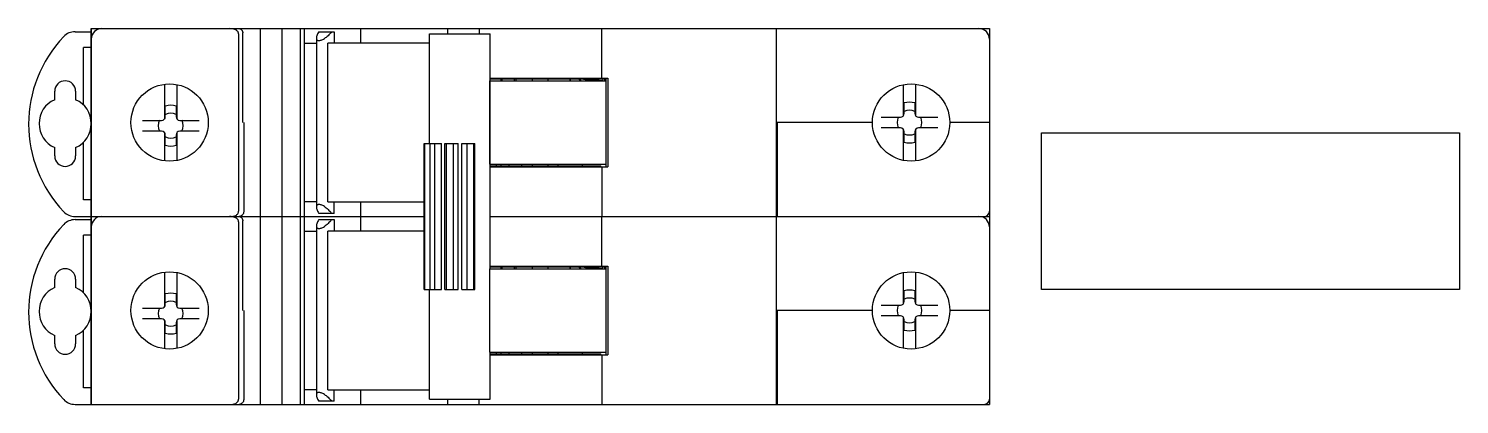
# Model space of a CAD drawing. Header units: millimetres. Extents: x -0.6 to 13.1, y -3.6 to 0.
import ezdxf

# ---------------------------------------------------------------- set-up
doc = ezdxf.new("R2010")
doc.units = ezdxf.units.MM
doc.header["$LTSCALE"] = 10

msp = doc.modelspace()

# ---------------------------------------------------------------- linework, layer by layer
at = {"color": 7, "lineweight": -3}
for p, q in [((-0.075, -0.731), (-0.075, -0.18)), ((-0.35, -0.681), (-0.35, -0.6)), ((-0.15, -0.6), (-0.15, -0.681)), ((-0.075, -1.64), (-0.075, -1.089)), ((-0.35, -1.22), (-0.35, -1.139)), ((-0.15, -1.139), (-0.15, -1.22))]:
    msp.add_line(p, q, dxfattribs=at)
at = {"color": 7}
for p, q in [((-0.075, -2.531), (-0.075, -1.98)), ((-0.35, -2.481), (-0.35, -2.4)), ((-0.15, -2.4), (-0.15, -2.481)), ((-0.35, -3.02), (-0.35, -2.939)), ((-0.15, -2.939), (-0.15, -3.02)), ((-0.075, -3.44), (-0.075, -2.889))]:
    msp.add_line(p, q, dxfattribs=at)
at = {"flags": 128}
msp.add_lwpolyline([(8.6, 0), (8.6, -3.6), (0, -3.6), (0, 0), (8.6, 0)], dxfattribs=at)
msp.add_lwpolyline([(13.1, -2.5), (9.1, -2.5), (9.1, -1), (13.1, -1)], close=True)
at = {"color": 7, "lineweight": -3}
for centre, radius, start, end in [((0.612, -0.915), 1.212, 136.1913, 223.8087), ((-0.155, -0.18), 0.15, 90, 135.9538), ((-0.25, -0.6), 0.1, 0, 180), ((-0.25, -0.91), 0.25, 113.5782, 246.4218), ((-0.25, -1.22), 0.1, 180, 0), ((-0.155, -1.65), 0.15, 224.0462, 270)]:
    msp.add_arc(centre, radius, start, end, dxfattribs=at)
at = {"color": 7}
for centre, radius, start, end in [((0.612, -2.715), 1.212, 136.1913, 223.8087), ((-0.155, -1.98), 0.15, 90, 135.9538), ((-0.25, -2.4), 0.1, 0, 180), ((-0.25, -2.71), 0.25, 113.5782, 246.4218), ((-0.25, -3.02), 0.1, 180, 0), ((-0.155, -3.45), 0.15, 224.0462, 270)]:
    msp.add_arc(centre, radius, start, end, dxfattribs=at)

# ---------------------------------------------------------------- next in the draw order: wipeouts: each hides what was drawn before it
msp.add_wipeout([(8.6, 0), (8.6, -3.6), (0, -3.6), (0, 0)])

# ---------------------------------------------------------------- next in the draw order: linework, layer by layer
msp.add_lwpolyline([(8.6, 0), (8.6, -3.6), (0, -3.6), (0, 0)], close=True)

# ---------------------------------------------------------------- next in the draw order: wipeouts: each hides what was drawn before it
msp.add_wipeout([(8.6, 0), (8.6, -3.6), (0, -3.6), (0, 0)])

# ---------------------------------------------------------------- next in the draw order: linework, layer by layer
at = {"color": 7, "lineweight": -3}
for p, q in [((0, 0), (0, -1.8)), ((0, 0), (8.6, 0)), ((1.616, 0), (1.616, -1.8)), ((1.824, 0), (1.824, -1.8)), ((2, 0), (2, -1.8)), ((2.04, 0), (2.04, -1.8)), ((3.41, 0), (3.41, -0.05)), ((3.714, 0), (3.714, -0.05)), ((4.886, 0), (4.886, -0.475)), ((6.56, -1.8), (6.56, 0)), ((8.6, 0), (8.6, -1.8)), ((-0.155, -0.03), (0, -0.03)), ((1.41, -0.05), (1.41, -1.75)), ((1.45, -0.9), (1.45, -0.04)), ((2.155, -0.09), (2.155, -1.71)), ((2.18, -0.03), (2.325, -0.03)), ((2.325, -0.03), (2.325, -0.14)), ((2.58, -0.14), (2.58, -0.01)), ((3.239, -0.05), (3.818, -0.05)), ((3.239, -1.1), (3.239, -0.05)), ((3.818, -2.3), (3.818, -0.05)), ((0, -0.18), (-0.075, -0.18)), ((2.04, -0.14), (2.155, -0.14)), ((2.265, -1.66), (2.265, -0.14)), ((3.239, -0.14), (2.265, -0.14)), ((0.701, -0.534), (0.701, -0.866)), ((0.821, -0.866), (0.821, -0.537)), ((3.817, -0.5), (4.927, -0.5)), ((3.817, -1.3), (3.817, -0.5)), ((3.818, -0.475), (4.945, -0.475)), ((4.86, -0.485), (3.818, -0.485)), ((3.922, -0.485), (3.922, -0.5)), ((3.935, -0.5), (3.935, -0.485)), ((4.048, -0.485), (4.048, -0.5)), ((4.07, -0.5), (4.07, -0.485)), ((4.225, -0.5), (4.225, -0.485)), ((4.375, -0.5), (4.375, -0.485)), ((4.588, -0.485), (4.579, -0.5)), ((4.671, -0.485), (4.688, -0.497)), ((4.688, -0.497), (4.694, -0.5)), ((4.721, -0.488), (4.718, -0.487)), ((4.742, -0.493), (4.721, -0.488)), ((4.757, -0.494), (4.737, -0.492)), ((4.765, -0.494), (4.742, -0.493)), ((4.757, -0.5), (4.757, -0.494)), ((4.86, -0.485), (4.86, -0.475)), ((4.897, -0.475), (4.897, -0.492)), ((4.918, -0.5), (4.919, -0.495)), ((4.919, -0.495), (4.919, -0.475)), ((4.927, -0.475), (4.927, -1.325)), ((4.945, -0.475), (4.945, -1.325)), ((7.775, -0.538), (7.775, -0.836)), ((7.895, -0.836), (7.895, -0.533)), ((0.709, -0.844), (0.709, -0.742)), ((0.812, -0.742), (0.812, -0.844)), ((7.784, -0.814), (7.784, -0.712)), ((7.886, -0.712), (7.886, -0.814)), ((0.489, -0.879), (0.674, -0.879)), ((0.847, -0.879), (1.033, -0.879)), ((1.46, -0.9), (1.46, -1.75)), ((7.48, -0.9), (6.56, -0.9)), ((6.57, -1.8), (6.57, -0.9)), ((7.563, -0.849), (7.748, -0.849)), ((7.748, -0.952), (7.563, -0.952)), ((7.921, -0.849), (8.107, -0.849)), ((8.107, -0.952), (7.921, -0.952)), ((8.6, -0.9), (8.22, -0.9)), ((0.674, -0.982), (0.489, -0.982)), ((0.701, -0.994), (0.701, -1.266)), ((0.709, -1.118), (0.709, -1.017)), ((0.812, -1.017), (0.812, -1.118)), ((0.821, -1.263), (0.821, -0.994)), ((1.033, -0.982), (0.847, -0.982)), ((7.775, -0.964), (7.775, -1.262)), ((7.784, -1.088), (7.784, -0.987)), ((7.886, -0.987), (7.886, -1.088)), ((7.895, -1.267), (7.895, -0.964)), ((3.189, -2.5), (3.189, -1.1)), ((3.189, -1.1), (3.353, -1.1)), ((3.195, -2.5), (3.195, -1.1)), ((3.245, -2.5), (3.245, -1.1)), ((3.29, -2.5), (3.29, -1.1)), ((3.353, -2.5), (3.353, -1.1)), ((3.384, -2.5), (3.384, -1.1)), ((3.384, -1.1), (3.513, -1.1)), ((3.4, -2.5), (3.4, -1.1)), ((3.468, -2.5), (3.468, -1.1)), ((3.513, -2.5), (3.513, -1.1)), ((3.549, -1.1), (3.674, -1.1)), ((3.549, -2.5), (3.549, -1.1)), ((3.598, -2.5), (3.598, -1.1)), ((3.664, -2.5), (3.664, -1.1)), ((3.674, -2.5), (3.674, -1.1)), ((3.817, -1.3), (4.927, -1.3)), ((3.818, -1.315), (4.88, -1.315)), ((3.818, -1.325), (4.945, -1.325)), ((3.877, -1.3), (3.877, -1.315)), ((3.922, -1.3), (3.922, -1.315)), ((3.999, -1.3), (3.999, -1.315)), ((4.121, -1.3), (4.121, -1.315)), ((4.225, -1.315), (4.225, -1.3)), ((4.375, -1.315), (4.375, -1.3)), ((4.467, -1.3), (4.467, -1.315)), ((4.701, -1.3), (4.701, -1.315)), ((4.88, -1.325), (4.88, -1.315)), ((4.891, -1.8), (4.891, -1.325)), ((0, -1.64), (-0.075, -1.64)), ((2.155, -1.66), (2.04, -1.66)), ((2.325, -1.77), (2.18, -1.77)), ((2.265, -1.66), (3.189, -1.66)), ((2.325, -1.77), (2.325, -1.66)), ((2.58, -1.8), (2.58, -1.66)), ((-0.155, -1.8), (3.189, -1.8)), ((3.189, -2.5), (3.353, -2.5)), ((3.239, -3.55), (3.239, -2.5)), ((3.384, -2.5), (3.513, -2.5)), ((3.549, -2.5), (3.674, -2.5)), ((3.818, -3.55), (3.818, -3.1)), ((3.239, -3.55), (3.818, -3.55))]:
    msp.add_line(p, q, dxfattribs=at)
at = {"color": 7}
for p, q in [((-0.155, -1.83), (0, -1.83)), ((0, -1.8), (0, -3.6)), ((0, -1.8), (3.189, -1.8)), ((1.41, -1.85), (1.41, -3.55)), ((1.45, -2.7), (1.45, -1.84)), ((1.616, -1.8), (1.616, -3.6)), ((1.824, -1.8), (1.824, -3.6)), ((2, -1.8), (2, -3.6)), ((2.04, -1.8), (2.04, -3.6)), ((2.155, -1.89), (2.155, -3.51)), ((2.18, -1.83), (2.325, -1.83)), ((2.325, -1.83), (2.325, -1.94)), ((2.58, -1.94), (2.58, -1.81)), ((3.818, -1.8), (8.6, -1.8)), ((3.818, -1.8), (8.6, -1.8)), ((4.886, -1.8), (4.886, -2.275)), ((6.56, -3.6), (6.56, -1.8)), ((8.6, -1.8), (8.6, -3.6)), ((0, -1.98), (-0.075, -1.98)), ((2.04, -1.94), (2.155, -1.94)), ((2.265, -3.46), (2.265, -1.94)), ((3.189, -1.94), (2.265, -1.94)), ((3.817, -2.3), (4.927, -2.3)), ((3.817, -3.1), (3.817, -2.3)), ((3.818, -2.275), (4.945, -2.275)), ((4.86, -2.285), (3.818, -2.285)), ((3.922, -2.285), (3.922, -2.3)), ((3.935, -2.3), (3.935, -2.285)), ((4.048, -2.285), (4.048, -2.3)), ((4.07, -2.3), (4.07, -2.285)), ((4.225, -2.3), (4.225, -2.285)), ((4.375, -2.3), (4.375, -2.285)), ((4.588, -2.285), (4.579, -2.3)), ((4.671, -2.285), (4.688, -2.297)), ((4.688, -2.297), (4.694, -2.3)), ((4.721, -2.288), (4.718, -2.287)), ((4.742, -2.293), (4.721, -2.288)), ((4.757, -2.294), (4.737, -2.292)), ((4.765, -2.294), (4.742, -2.293)), ((4.757, -2.3), (4.757, -2.294)), ((4.86, -2.285), (4.86, -2.275)), ((4.897, -2.275), (4.897, -2.292)), ((4.918, -2.3), (4.919, -2.295)), ((4.919, -2.295), (4.919, -2.275)), ((4.927, -2.275), (4.927, -3.125)), ((4.945, -2.275), (4.945, -3.125)), ((0.701, -2.334), (0.701, -2.666)), ((0.821, -2.666), (0.821, -2.337)), ((7.775, -2.338), (7.775, -2.636)), ((7.895, -2.636), (7.895, -2.333)), ((0.709, -2.643), (0.709, -2.542)), ((0.812, -2.542), (0.812, -2.643)), ((7.784, -2.614), (7.784, -2.512)), ((7.886, -2.512), (7.886, -2.614)), ((0.489, -2.678), (0.674, -2.678)), ((0.847, -2.678), (1.033, -2.678)), ((1.46, -2.7), (1.46, -3.55)), ((7.48, -2.7), (6.56, -2.7)), ((6.57, -3.6), (6.57, -2.7)), ((7.563, -2.649), (7.748, -2.649)), ((7.921, -2.649), (8.107, -2.649)), ((8.6, -2.7), (8.22, -2.7)), ((0.674, -2.781), (0.489, -2.781)), ((0.701, -2.794), (0.701, -3.066)), ((0.709, -2.918), (0.709, -2.816)), ((0.812, -2.816), (0.812, -2.918)), ((0.821, -3.063), (0.821, -2.794)), ((1.033, -2.781), (0.847, -2.781)), ((7.748, -2.751), (7.563, -2.751)), ((7.775, -2.764), (7.775, -3.062)), ((7.784, -2.888), (7.784, -2.786)), ((7.886, -2.786), (7.886, -2.888)), ((7.895, -3.067), (7.895, -2.764)), ((8.107, -2.751), (7.921, -2.751)), ((3.817, -3.1), (4.927, -3.1)), ((3.818, -3.55), (3.818, -3.1)), ((3.818, -3.115), (4.88, -3.115)), ((3.818, -3.125), (4.945, -3.125)), ((3.877, -3.1), (3.877, -3.115)), ((3.922, -3.1), (3.922, -3.115)), ((3.999, -3.1), (3.999, -3.115)), ((4.121, -3.1), (4.121, -3.115)), ((4.225, -3.115), (4.225, -3.1)), ((4.375, -3.115), (4.375, -3.1)), ((4.467, -3.1), (4.467, -3.115)), ((4.701, -3.1), (4.701, -3.115)), ((4.88, -3.125), (4.88, -3.115)), ((4.891, -3.6), (4.891, -3.125)), ((0, -3.44), (-0.075, -3.44)), ((2.155, -3.46), (2.04, -3.46)), ((2.265, -3.46), (3.239, -3.46)), ((2.325, -3.57), (2.325, -3.46)), ((2.58, -3.6), (2.58, -3.46)), ((3.41, -3.55), (3.41, -3.6)), ((3.714, -3.6), (3.714, -3.55)), ((-0.155, -3.6), (8.6, -3.6)), ((0, -3.6), (0, -3.6)), ((0, -3.6), (8.6, -3.6)), ((2.325, -3.57), (2.18, -3.57)), ((8.6, -3.6), (8.6, -3.6))]:
    msp.add_line(p, q, dxfattribs=at)
for points in [[(1.41, -0.05), (1.41, -0.045), (1.409, -0.041), (1.407, -0.036), (1.405, -0.032), (1.402, -0.028), (1.399, -0.024), (1.394, -0.02), (1.389, -0.016), (1.382, -0.012), (1.374, -0.008), (1.364, -0.005), (1.352, -0.002), (1.339, -0.001), (1.324, 0)], [(1.412, 0), (1.417, 0), (1.422, -0.001), (1.427, -0.003), (1.431, -0.005), (1.435, -0.008), (1.438, -0.011), (1.441, -0.014), (1.444, -0.018), (1.446, -0.022), (1.448, -0.026), (1.449, -0.031), (1.45, -0.035), (1.45, -0.04)], [(2.18, -0.03), (2.173, -0.04), (2.167, -0.05), (2.163, -0.06), (2.159, -0.069), (2.157, -0.077), (2.155, -0.084), (2.155, -0.09)], [(2.155, -0.09), (2.155, -0.091), (2.156, -0.096), (2.157, -0.101), (2.159, -0.105), (2.161, -0.108), (2.164, -0.111), (2.168, -0.113), (2.171, -0.114), (2.176, -0.115), (2.18, -0.115), (2.185, -0.115), (2.19, -0.114), (2.196, -0.112), (2.202, -0.111), (2.209, -0.108), (2.216, -0.105), (2.224, -0.101), (2.232, -0.096), (2.24, -0.09)], [(2.3, -0.03), (2.293, -0.04), (2.284, -0.05), (2.276, -0.059), (2.267, -0.068), (2.258, -0.076), (2.249, -0.084), (2.24, -0.09)], [(4.737, -0.492), (4.715, -0.486), (4.713, -0.485)], [(4.898, -0.492), (4.898, -0.492), (4.898, -0.492), (4.896, -0.493), (4.892, -0.493), (4.887, -0.494), (4.881, -0.494), (4.873, -0.494), (4.865, -0.494), (4.757, -0.494)], [(4.8, -0.485), (4.786, -0.49), (4.765, -0.494)], [(4.831, -0.494), (4.832, -0.493), (4.843, -0.485)], [(1.339, -1.8), (1.349, -1.8), (1.358, -1.798), (1.367, -1.796), (1.375, -1.793), (1.383, -1.79), (1.389, -1.786), (1.394, -1.781), (1.399, -1.777), (1.402, -1.773), (1.405, -1.768), (1.407, -1.764), (1.409, -1.759), (1.41, -1.755), (1.41, -1.75)], [(1.46, -1.75), (1.46, -1.755), (1.459, -1.761), (1.458, -1.766), (1.456, -1.771), (1.453, -1.776), (1.45, -1.781), (1.447, -1.785), (1.443, -1.789), (1.439, -1.792), (1.435, -1.795), (1.43, -1.797), (1.425, -1.799), (1.42, -1.8), (1.415, -1.8)], [(2.24, -1.71), (2.232, -1.704), (2.224, -1.699), (2.216, -1.695), (2.209, -1.692), (2.202, -1.689), (2.196, -1.688), (2.19, -1.686), (2.185, -1.685), (2.18, -1.685), (2.176, -1.685), (2.171, -1.686), (2.168, -1.687), (2.164, -1.689), (2.161, -1.692), (2.159, -1.695), (2.157, -1.699), (2.156, -1.704), (2.155, -1.709), (2.155, -1.71)], [(2.155, -1.71), (2.155, -1.716), (2.157, -1.723), (2.159, -1.731), (2.163, -1.74), (2.167, -1.75), (2.173, -1.76), (2.18, -1.77)], [(2.24, -1.71), (2.249, -1.716), (2.258, -1.724), (2.267, -1.732), (2.276, -1.741), (2.284, -1.75), (2.293, -1.76), (2.3, -1.77)], [(1.41, -1.85), (1.41, -1.845), (1.409, -1.841), (1.407, -1.836), (1.405, -1.832), (1.402, -1.828), (1.399, -1.824), (1.394, -1.82), (1.389, -1.816), (1.382, -1.812), (1.374, -1.808), (1.364, -1.805), (1.352, -1.802), (1.339, -1.801), (1.324, -1.8)], [(1.412, -1.8), (1.417, -1.8), (1.422, -1.801), (1.427, -1.803), (1.431, -1.805), (1.435, -1.808), (1.438, -1.811), (1.441, -1.814), (1.444, -1.818), (1.446, -1.822), (1.448, -1.826), (1.449, -1.831), (1.45, -1.835), (1.45, -1.84)], [(2.18, -1.83), (2.173, -1.84), (2.167, -1.85), (2.163, -1.86), (2.159, -1.869), (2.157, -1.877), (2.155, -1.884), (2.155, -1.89)], [(2.155, -1.89), (2.155, -1.891), (2.156, -1.896), (2.157, -1.901), (2.159, -1.905), (2.161, -1.908), (2.164, -1.911), (2.168, -1.913), (2.171, -1.914), (2.176, -1.915), (2.18, -1.915), (2.185, -1.915), (2.19, -1.914), (2.196, -1.912), (2.202, -1.911), (2.209, -1.908), (2.216, -1.905), (2.224, -1.901), (2.232, -1.896), (2.24, -1.89)], [(2.3, -1.83), (2.293, -1.84), (2.284, -1.85), (2.276, -1.859), (2.267, -1.868), (2.258, -1.876), (2.249, -1.884), (2.24, -1.89)], [(4.737, -2.292), (4.715, -2.286), (4.713, -2.285)], [(4.898, -2.292), (4.898, -2.292), (4.898, -2.292), (4.896, -2.293), (4.892, -2.293), (4.887, -2.294), (4.881, -2.294), (4.873, -2.294), (4.865, -2.294), (4.757, -2.294)], [(4.8, -2.285), (4.786, -2.29), (4.765, -2.294)], [(4.831, -2.294), (4.832, -2.293), (4.843, -2.285)], [(1.339, -3.6), (1.349, -3.6), (1.358, -3.598), (1.367, -3.596), (1.375, -3.593), (1.383, -3.59), (1.389, -3.586), (1.394, -3.581), (1.399, -3.577), (1.402, -3.573), (1.405, -3.568), (1.407, -3.564), (1.409, -3.559), (1.41, -3.555), (1.41, -3.55)], [(1.46, -3.55), (1.46, -3.555), (1.459, -3.561), (1.458, -3.566), (1.456, -3.571), (1.453, -3.576), (1.45, -3.581), (1.447, -3.585), (1.443, -3.589), (1.439, -3.592), (1.435, -3.595), (1.43, -3.597), (1.425, -3.599), (1.42, -3.6), (1.415, -3.6)], [(2.24, -3.51), (2.232, -3.504), (2.224, -3.499), (2.216, -3.495), (2.209, -3.492), (2.202, -3.489), (2.196, -3.488), (2.19, -3.486), (2.185, -3.485), (2.18, -3.485), (2.176, -3.485), (2.171, -3.486), (2.168, -3.487), (2.164, -3.489), (2.161, -3.492), (2.159, -3.495), (2.157, -3.499), (2.156, -3.504), (2.155, -3.509), (2.155, -3.51)], [(2.155, -3.51), (2.155, -3.516), (2.157, -3.523), (2.159, -3.531), (2.163, -3.54), (2.167, -3.55), (2.173, -3.56), (2.18, -3.57)], [(2.24, -3.51), (2.249, -3.516), (2.258, -3.524), (2.267, -3.532), (2.276, -3.541), (2.284, -3.55), (2.293, -3.56), (2.3, -3.57)]]:
    msp.add_lwpolyline(points, dxfattribs=at)
at = {"flags": 128}
for points in [[(0, -3.6), (0, -3.6), (8.6, -3.6)], [(8.6, -3.6), (8.6, -3.6)]]:
    msp.add_lwpolyline(points, dxfattribs=at)
at = {"color": 7, "lineweight": -3}
for centre in [(0.75, -0.9), (7.85, -0.9)]:
    msp.add_circle(centre, 0.37, dxfattribs=at)
at = {"color": 7}
for centre in [(0.75, -2.7), (7.85, -2.7)]:
    msp.add_circle(centre, 0.37, dxfattribs=at)
at = {"color": 7, "lineweight": -3}
for centre, radius, start, end in [((0.1, -0.1), 0.1, 90, 180), ((8.5, -0.1), 0.1, 0, 90), ((-0.25, -0.91), 0.25, 293.5782, 66.4218), ((0.761, -0.93), 0.195, 74.6656, 105.3344), ((0.761, -0.93), 0.119, 64.3465, 115.6535), ((7.748, -0.814), 0.035, 270, 0), ((7.835, -0.9), 0.195, 74.6656, 105.3344), ((7.835, -0.9), 0.119, 64.3465, 115.6535), ((7.921, -0.814), 0.035, 180, 270), ((0.761, -0.93), 0.119, 154.3465, 205.6535), ((0.674, -0.844), 0.035, 270, 0), ((0.847, -0.844), 0.035, 180, 270), ((0.761, -0.93), 0.119, 334.3465, 25.6535), ((7.835, -0.9), 0.119, 154.3465, 205.6535), ((7.748, -0.987), 0.035, 0, 90), ((7.921, -0.987), 0.035, 90, 180), ((7.835, -0.9), 0.119, 334.3465, 25.6535), ((0.674, -1.017), 0.035, 0, 90), ((0.761, -0.93), 0.119, 244.3465, 295.6535), ((0.847, -1.017), 0.035, 90, 180), ((7.835, -0.9), 0.119, 244.3465, 295.6535), ((7.835, -0.9), 0.195, 254.6656, 285.3344), ((0.761, -0.93), 0.195, 254.6656, 285.3344), ((8.55, -1.75), 0.05, 270, 0)]:
    msp.add_arc(centre, radius, start, end, dxfattribs=at)
at = {"color": 7}
for centre, radius, start, end in [((0.1, -1.9), 0.1, 90, 180), ((8.5, -1.9), 0.1, 0, 90), ((-0.25, -2.71), 0.25, 293.5782, 66.4218), ((0.761, -2.73), 0.195, 74.6656, 105.3344), ((7.835, -2.7), 0.195, 74.6656, 105.3344), ((7.835, -2.7), 0.119, 64.3465, 115.6535), ((0.761, -2.73), 0.119, 154.3465, 205.6535), ((0.674, -2.643), 0.035, 270, 0), ((0.761, -2.73), 0.119, 64.3465, 115.6535), ((0.847, -2.643), 0.035, 180, 270), ((0.761, -2.73), 0.119, 334.3465, 25.6535), ((7.835, -2.7), 0.119, 154.3465, 205.6535), ((7.748, -2.614), 0.035, 270, 0), ((7.921, -2.614), 0.035, 180, 270), ((7.835, -2.7), 0.119, 334.3465, 25.6535), ((0.674, -2.816), 0.035, 0, 90), ((0.761, -2.73), 0.119, 244.3465, 295.6535), ((0.847, -2.816), 0.035, 90, 180), ((7.748, -2.786), 0.035, 0, 90), ((7.835, -2.7), 0.119, 244.3465, 295.6535), ((7.921, -2.786), 0.035, 90, 180), ((0.761, -2.73), 0.195, 254.6656, 285.3344), ((7.835, -2.7), 0.195, 254.6656, 285.3344), ((8.55, -3.55), 0.05, 270, 0)]:
    msp.add_arc(centre, radius, start, end, dxfattribs=at)

doc.saveas('drawing.dxf')
